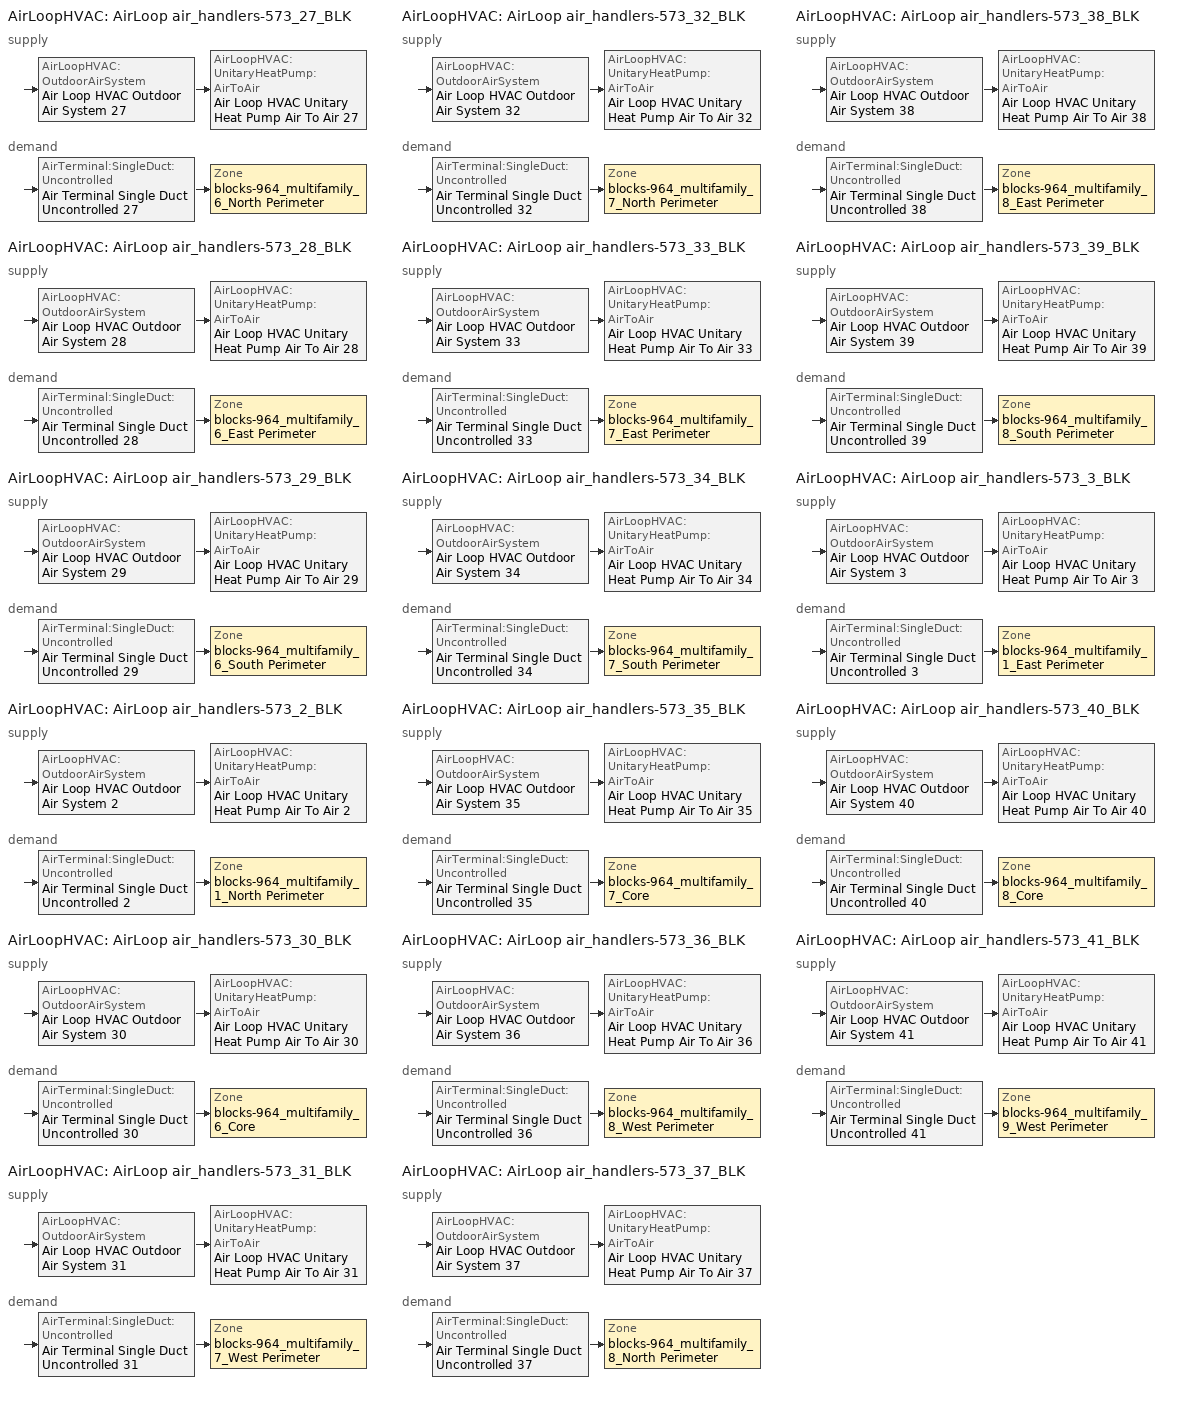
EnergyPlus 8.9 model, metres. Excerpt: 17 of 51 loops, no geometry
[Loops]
AirLoopHVAC 'AirLoop air_handlers-573_27_BLK'
 supply: AirLoopHVAC:OutdoorAirSystem 'Air Loop HVAC Outdoor Air System 27' > AirLoopHVAC:UnitaryHeatPump:AirToAir 'Air Loop HVAC Unitary Heat Pump Air To Air 27'
 demand: AirTerminal:SingleDuct:Uncontrolled 'Air Terminal Single Duct Uncontrolled 27' > Zone 'blocks-964_multifamily_6_North Perimeter'
AirLoopHVAC 'AirLoop air_handlers-573_28_BLK'
 supply: AirLoopHVAC:OutdoorAirSystem 'Air Loop HVAC Outdoor Air System 28' > AirLoopHVAC:UnitaryHeatPump:AirToAir 'Air Loop HVAC Unitary Heat Pump Air To Air 28'
 demand: AirTerminal:SingleDuct:Uncontrolled 'Air Terminal Single Duct Uncontrolled 28' > Zone 'blocks-964_multifamily_6_East Perimeter'
AirLoopHVAC 'AirLoop air_handlers-573_29_BLK'
 supply: AirLoopHVAC:OutdoorAirSystem 'Air Loop HVAC Outdoor Air System 29' > AirLoopHVAC:UnitaryHeatPump:AirToAir 'Air Loop HVAC Unitary Heat Pump Air To Air 29'
 demand: AirTerminal:SingleDuct:Uncontrolled 'Air Terminal Single Duct Uncontrolled 29' > Zone 'blocks-964_multifamily_6_South Perimeter'
AirLoopHVAC 'AirLoop air_handlers-573_2_BLK'
 supply: AirLoopHVAC:OutdoorAirSystem 'Air Loop HVAC Outdoor Air System 2' > AirLoopHVAC:UnitaryHeatPump:AirToAir 'Air Loop HVAC Unitary Heat Pump Air To Air 2'
 demand: AirTerminal:SingleDuct:Uncontrolled 'Air Terminal Single Duct Uncontrolled 2' > Zone 'blocks-964_multifamily_1_North Perimeter'
AirLoopHVAC 'AirLoop air_handlers-573_30_BLK'
 supply: AirLoopHVAC:OutdoorAirSystem 'Air Loop HVAC Outdoor Air System 30' > AirLoopHVAC:UnitaryHeatPump:AirToAir 'Air Loop HVAC Unitary Heat Pump Air To Air 30'
 demand: AirTerminal:SingleDuct:Uncontrolled 'Air Terminal Single Duct Uncontrolled 30' > Zone 'blocks-964_multifamily_6_Core'
AirLoopHVAC 'AirLoop air_handlers-573_31_BLK'
 supply: AirLoopHVAC:OutdoorAirSystem 'Air Loop HVAC Outdoor Air System 31' > AirLoopHVAC:UnitaryHeatPump:AirToAir 'Air Loop HVAC Unitary Heat Pump Air To Air 31'
 demand: AirTerminal:SingleDuct:Uncontrolled 'Air Terminal Single Duct Uncontrolled 31' > Zone 'blocks-964_multifamily_7_West Perimeter'
AirLoopHVAC 'AirLoop air_handlers-573_32_BLK'
 supply: AirLoopHVAC:OutdoorAirSystem 'Air Loop HVAC Outdoor Air System 32' > AirLoopHVAC:UnitaryHeatPump:AirToAir 'Air Loop HVAC Unitary Heat Pump Air To Air 32'
 demand: AirTerminal:SingleDuct:Uncontrolled 'Air Terminal Single Duct Uncontrolled 32' > Zone 'blocks-964_multifamily_7_North Perimeter'
AirLoopHVAC 'AirLoop air_handlers-573_33_BLK'
 supply: AirLoopHVAC:OutdoorAirSystem 'Air Loop HVAC Outdoor Air System 33' > AirLoopHVAC:UnitaryHeatPump:AirToAir 'Air Loop HVAC Unitary Heat Pump Air To Air 33'
 demand: AirTerminal:SingleDuct:Uncontrolled 'Air Terminal Single Duct Uncontrolled 33' > Zone 'blocks-964_multifamily_7_East Perimeter'
AirLoopHVAC 'AirLoop air_handlers-573_34_BLK'
 supply: AirLoopHVAC:OutdoorAirSystem 'Air Loop HVAC Outdoor Air System 34' > AirLoopHVAC:UnitaryHeatPump:AirToAir 'Air Loop HVAC Unitary Heat Pump Air To Air 34'
 demand: AirTerminal:SingleDuct:Uncontrolled 'Air Terminal Single Duct Uncontrolled 34' > Zone 'blocks-964_multifamily_7_South Perimeter'
AirLoopHVAC 'AirLoop air_handlers-573_35_BLK'
 supply: AirLoopHVAC:OutdoorAirSystem 'Air Loop HVAC Outdoor Air System 35' > AirLoopHVAC:UnitaryHeatPump:AirToAir 'Air Loop HVAC Unitary Heat Pump Air To Air 35'
 demand: AirTerminal:SingleDuct:Uncontrolled 'Air Terminal Single Duct Uncontrolled 35' > Zone 'blocks-964_multifamily_7_Core'
AirLoopHVAC 'AirLoop air_handlers-573_36_BLK'
 supply: AirLoopHVAC:OutdoorAirSystem 'Air Loop HVAC Outdoor Air System 36' > AirLoopHVAC:UnitaryHeatPump:AirToAir 'Air Loop HVAC Unitary Heat Pump Air To Air 36'
 demand: AirTerminal:SingleDuct:Uncontrolled 'Air Terminal Single Duct Uncontrolled 36' > Zone 'blocks-964_multifamily_8_West Perimeter'
AirLoopHVAC 'AirLoop air_handlers-573_37_BLK'
 supply: AirLoopHVAC:OutdoorAirSystem 'Air Loop HVAC Outdoor Air System 37' > AirLoopHVAC:UnitaryHeatPump:AirToAir 'Air Loop HVAC Unitary Heat Pump Air To Air 37'
 demand: AirTerminal:SingleDuct:Uncontrolled 'Air Terminal Single Duct Uncontrolled 37' > Zone 'blocks-964_multifamily_8_North Perimeter'
AirLoopHVAC 'AirLoop air_handlers-573_38_BLK'
 supply: AirLoopHVAC:OutdoorAirSystem 'Air Loop HVAC Outdoor Air System 38' > AirLoopHVAC:UnitaryHeatPump:AirToAir 'Air Loop HVAC Unitary Heat Pump Air To Air 38'
 demand: AirTerminal:SingleDuct:Uncontrolled 'Air Terminal Single Duct Uncontrolled 38' > Zone 'blocks-964_multifamily_8_East Perimeter'
AirLoopHVAC 'AirLoop air_handlers-573_39_BLK'
 supply: AirLoopHVAC:OutdoorAirSystem 'Air Loop HVAC Outdoor Air System 39' > AirLoopHVAC:UnitaryHeatPump:AirToAir 'Air Loop HVAC Unitary Heat Pump Air To Air 39'
 demand: AirTerminal:SingleDuct:Uncontrolled 'Air Terminal Single Duct Uncontrolled 39' > Zone 'blocks-964_multifamily_8_South Perimeter'
AirLoopHVAC 'AirLoop air_handlers-573_3_BLK'
 supply: AirLoopHVAC:OutdoorAirSystem 'Air Loop HVAC Outdoor Air System 3' > AirLoopHVAC:UnitaryHeatPump:AirToAir 'Air Loop HVAC Unitary Heat Pump Air To Air 3'
 demand: AirTerminal:SingleDuct:Uncontrolled 'Air Terminal Single Duct Uncontrolled 3' > Zone 'blocks-964_multifamily_1_East Perimeter'
AirLoopHVAC 'AirLoop air_handlers-573_40_BLK'
 supply: AirLoopHVAC:OutdoorAirSystem 'Air Loop HVAC Outdoor Air System 40' > AirLoopHVAC:UnitaryHeatPump:AirToAir 'Air Loop HVAC Unitary Heat Pump Air To Air 40'
 demand: AirTerminal:SingleDuct:Uncontrolled 'Air Terminal Single Duct Uncontrolled 40' > Zone 'blocks-964_multifamily_8_Core'
AirLoopHVAC 'AirLoop air_handlers-573_41_BLK'
 supply: AirLoopHVAC:OutdoorAirSystem 'Air Loop HVAC Outdoor Air System 41' > AirLoopHVAC:UnitaryHeatPump:AirToAir 'Air Loop HVAC Unitary Heat Pump Air To Air 41'
 demand: AirTerminal:SingleDuct:Uncontrolled 'Air Terminal Single Duct Uncontrolled 41' > Zone 'blocks-964_multifamily_9_West Perimeter'
[ZoneControl:Thermostat] Control Object Type 1=ThermostatSetpoint:DualSetpoint
Name | Zone or ZoneList | Control Type Schedule | Control Name 1
blocks-964_multifamily_1_East Perimeter Thermostat | blocks-964_multifamily_1_East Perimeter | blocks-964_multifamily_1_East Perimeter Thermostat Schedule | Thermostat Setpoint Dual Setpoint 3
blocks-964_multifamily_1_North Perimeter Thermostat | blocks-964_multifamily_1_North Perimeter | blocks-964_multifamily_1_North Perimeter Thermostat Schedule | Thermostat Setpoint Dual Setpoint 2
blocks-964_multifamily_6_Core Thermostat | blocks-964_multifamily_6_Core | blocks-964_multifamily_6_Core Thermostat Schedule | Thermostat Setpoint Dual Setpoint 30
blocks-964_multifamily_6_East Perimeter Thermostat | blocks-964_multifamily_6_East Perimeter | blocks-964_multifamily_6_East Perimeter Thermostat Schedule | Thermostat Setpoint Dual Setpoint 28
blocks-964_multifamily_6_North Perimeter Thermostat | blocks-964_multifamily_6_North Perimeter | blocks-964_multifamily_6_North Perimeter Thermostat Schedule | Thermostat Setpoint Dual Setpoint 27
blocks-964_multifamily_6_South Perimeter Thermostat | blocks-964_multifamily_6_South Perimeter | blocks-964_multifamily_6_South Perimeter Thermostat Schedule | Thermostat Setpoint Dual Setpoint 29
blocks-964_multifamily_7_Core Thermostat | blocks-964_multifamily_7_Core | blocks-964_multifamily_7_Core Thermostat Schedule | Thermostat Setpoint Dual Setpoint 35
blocks-964_multifamily_7_East Perimeter Thermostat | blocks-964_multifamily_7_East Perimeter | blocks-964_multifamily_7_East Perimeter Thermostat Schedule | Thermostat Setpoint Dual Setpoint 33
blocks-964_multifamily_7_North Perimeter Thermostat | blocks-964_multifamily_7_North Perimeter | blocks-964_multifamily_7_North Perimeter Thermostat Schedule | Thermostat Setpoint Dual Setpoint 32
blocks-964_multifamily_7_South Perimeter Thermostat | blocks-964_multifamily_7_South Perimeter | blocks-964_multifamily_7_South Perimeter Thermostat Schedule | Thermostat Setpoint Dual Setpoint 34
blocks-964_multifamily_7_West Perimeter Thermostat | blocks-964_multifamily_7_West Perimeter | blocks-964_multifamily_7_West Perimeter Thermostat Schedule | Thermostat Setpoint Dual Setpoint 31
blocks-964_multifamily_8_Core Thermostat | blocks-964_multifamily_8_Core | blocks-964_multifamily_8_Core Thermostat Schedule | Thermostat Setpoint Dual Setpoint 40
blocks-964_multifamily_8_East Perimeter Thermostat | blocks-964_multifamily_8_East Perimeter | blocks-964_multifamily_8_East Perimeter Thermostat Schedule | Thermostat Setpoint Dual Setpoint 38
blocks-964_multifamily_8_North Perimeter Thermostat | blocks-964_multifamily_8_North Perimeter | blocks-964_multifamily_8_North Perimeter Thermostat Schedule | Thermostat Setpoint Dual Setpoint 37
blocks-964_multifamily_8_South Perimeter Thermostat | blocks-964_multifamily_8_South Perimeter | blocks-964_multifamily_8_South Perimeter Thermostat Schedule | Thermostat Setpoint Dual Setpoint 39
blocks-964_multifamily_8_West Perimeter Thermostat | blocks-964_multifamily_8_West Perimeter | blocks-964_multifamily_8_West Perimeter Thermostat Schedule | Thermostat Setpoint Dual Setpoint 36
blocks-964_multifamily_9_West Perimeter Thermostat | blocks-964_multifamily_9_West Perimeter | blocks-964_multifamily_9_West Perimeter Thermostat Schedule | Thermostat Setpoint Dual Setpoint 41
[ThermostatSetpoint:DualSetpoint] Heating Setpoint Temperature Schedule=PNNL_Asset_Rating_Apartment_Heating_Schedule; Cooling Setpoint Temperature Schedule=PNNL_Asset_Rating_Apartment_Cooling_Schedule
Thermostat Setpoint Dual Setpoint 3; Thermostat Setpoint Dual Setpoint 2; Thermostat Setpoint Dual Setpoint 30; Thermostat Setpoint Dual Setpoint 28; Thermostat Setpoint Dual Setpoint 27; Thermostat Setpoint Dual Setpoint 29; Thermostat Setpoint Dual Setpoint 35; Thermostat Setpoint Dual Setpoint 33; Thermostat Setpoint Dual Setpoint 32; Thermostat Setpoint Dual Setpoint 34; Thermostat Setpoint Dual Setpoint 31; Thermostat Setpoint Dual Setpoint 40; Thermostat Setpoint Dual Setpoint 38; Thermostat Setpoint Dual Setpoint 37; Thermostat Setpoint Dual Setpoint 39; Thermostat Setpoint Dual Setpoint 36; Thermostat Setpoint Dual Setpoint 41
[AirTerminal:SingleDuct:Uncontrolled] Availability Schedule=Always_On; Maximum Air Flow Rate {m3/s}=AutoSize
Air Terminal Single Duct Uncontrolled 3; Air Terminal Single Duct Uncontrolled 2; Air Terminal Single Duct Uncontrolled 30; Air Terminal Single Duct Uncontrolled 28; Air Terminal Single Duct Uncontrolled 27; Air Terminal Single Duct Uncontrolled 29; Air Terminal Single Duct Uncontrolled 35; Air Terminal Single Duct Uncontrolled 33; Air Terminal Single Duct Uncontrolled 32; Air Terminal Single Duct Uncontrolled 34; Air Terminal Single Duct Uncontrolled 31; Air Terminal Single Duct Uncontrolled 40; Air Terminal Single Duct Uncontrolled 38; Air Terminal Single Duct Uncontrolled 37; Air Terminal Single Duct Uncontrolled 39; Air Terminal Single Duct Uncontrolled 36; Air Terminal Single Duct Uncontrolled 41
[Zone equipment]
blocks-964_multifamily_1_East Perimeter: Air Terminal Single Duct Uncontrolled 3
blocks-964_multifamily_1_North Perimeter: Air Terminal Single Duct Uncontrolled 2
blocks-964_multifamily_6_Core: Air Terminal Single Duct Uncontrolled 30
blocks-964_multifamily_6_East Perimeter: Air Terminal Single Duct Uncontrolled 28
blocks-964_multifamily_6_North Perimeter: Air Terminal Single Duct Uncontrolled 27
blocks-964_multifamily_6_South Perimeter: Air Terminal Single Duct Uncontrolled 29
blocks-964_multifamily_7_Core: Air Terminal Single Duct Uncontrolled 35
blocks-964_multifamily_7_East Perimeter: Air Terminal Single Duct Uncontrolled 33
blocks-964_multifamily_7_North Perimeter: Air Terminal Single Duct Uncontrolled 32
blocks-964_multifamily_7_South Perimeter: Air Terminal Single Duct Uncontrolled 34
blocks-964_multifamily_7_West Perimeter: Air Terminal Single Duct Uncontrolled 31
blocks-964_multifamily_8_Core: Air Terminal Single Duct Uncontrolled 40
blocks-964_multifamily_8_East Perimeter: Air Terminal Single Duct Uncontrolled 38
blocks-964_multifamily_8_North Perimeter: Air Terminal Single Duct Uncontrolled 37
blocks-964_multifamily_8_South Perimeter: Air Terminal Single Duct Uncontrolled 39
blocks-964_multifamily_8_West Perimeter: Air Terminal Single Duct Uncontrolled 36
blocks-964_multifamily_9_West Perimeter: Air Terminal Single Duct Uncontrolled 41
[Sizing:Zone] Zone Cooling Design Supply Air Temperature Input Method=SupplyAirTemperature; Zone Cooling Design Supply Air Temperature {C}=14; Zone Cooling Design Supply Air Temperature Difference {deltaC}=11.11; Zone Heating Design Supply Air Temperature Input Method=SupplyAirTemperature; Zone Heating Design Supply Air Temperature {C}=40; Zone Heating Design Supply Air Temperature Difference {deltaC}=11.11; Zone Cooling Design Supply Air Humidity Ratio {kgWater/kgDryAir}=0.0085; Zone Heating Design Supply Air Humidity Ratio {kgWater/kgDryAir}=0.008; Design Specification Outdoor Air Object=PNNL_Asset_Rating_Apartment_Outdoor_Air; Cooling Design Air Flow Method=DesignDay; Cooling Design Air Flow Rate {m3/s}=0; Cooling Minimum Air Flow per Zone Floor Area {m3/s-m2}=0.000762; Cooling Minimum Air Flow {m3/s}=0; Cooling Minimum Air Flow Fraction=0; Heating Design Air Flow Method=DesignDay; Heating Design Air Flow Rate {m3/s}=0; Heating Maximum Air Flow per Zone Floor Area {m3/s-m2}=0.002032; Heating Maximum Air Flow {m3/s}=0.141576; Heating Maximum Air Flow Fraction=0.3; Account for Dedicated Outdoor Air System=No
Name | Design Specification Zone Air Distribution Object
blocks-964_multifamily_1_East Perimeter | blocks-964_multifamily_1_East Perimeter Design Spec Zone Air Dist
blocks-964_multifamily_1_North Perimeter | blocks-964_multifamily_1_North Perimeter Design Spec Zone Air Dist
blocks-964_multifamily_6_Core | blocks-964_multifamily_6_Core Design Spec Zone Air Dist
blocks-964_multifamily_6_East Perimeter | blocks-964_multifamily_6_East Perimeter Design Spec Zone Air Dist
blocks-964_multifamily_6_North Perimeter | blocks-964_multifamily_6_North Perimeter Design Spec Zone Air Dist
blocks-964_multifamily_6_South Perimeter | blocks-964_multifamily_6_South Perimeter Design Spec Zone Air Dist
blocks-964_multifamily_7_Core | blocks-964_multifamily_7_Core Design Spec Zone Air Dist
blocks-964_multifamily_7_East Perimeter | blocks-964_multifamily_7_East Perimeter Design Spec Zone Air Dist
blocks-964_multifamily_7_North Perimeter | blocks-964_multifamily_7_North Perimeter Design Spec Zone Air Dist
blocks-964_multifamily_7_South Perimeter | blocks-964_multifamily_7_South Perimeter Design Spec Zone Air Dist
blocks-964_multifamily_7_West Perimeter | blocks-964_multifamily_7_West Perimeter Design Spec Zone Air Dist
blocks-964_multifamily_8_Core | blocks-964_multifamily_8_Core Design Spec Zone Air Dist
blocks-964_multifamily_8_East Perimeter | blocks-964_multifamily_8_East Perimeter Design Spec Zone Air Dist
blocks-964_multifamily_8_North Perimeter | blocks-964_multifamily_8_North Perimeter Design Spec Zone Air Dist
blocks-964_multifamily_8_South Perimeter | blocks-964_multifamily_8_South Perimeter Design Spec Zone Air Dist
blocks-964_multifamily_8_West Perimeter | blocks-964_multifamily_8_West Perimeter Design Spec Zone Air Dist
blocks-964_multifamily_9_West Perimeter | blocks-964_multifamily_9_West Perimeter Design Spec Zone Air Dist
[DesignSpecification:ZoneAirDistribution] Zone Air Distribution Effectiveness in Cooling Mode=1; Zone Air Distribution Effectiveness in Heating Mode=1
blocks-964_multifamily_1_East Perimeter Design Spec Zone Air Dist; blocks-964_multifamily_1_North Perimeter Design Spec Zone Air Dist; blocks-964_multifamily_6_Core Design Spec Zone Air Dist; blocks-964_multifamily_6_East Perimeter Design Spec Zone Air Dist; blocks-964_multifamily_6_North Perimeter Design Spec Zone Air Dist; blocks-964_multifamily_6_South Perimeter Design Spec Zone Air Dist; blocks-964_multifamily_7_Core Design Spec Zone Air Dist; blocks-964_multifamily_7_East Perimeter Design Spec Zone Air Dist; blocks-964_multifamily_7_North Perimeter Design Spec Zone Air Dist; blocks-964_multifamily_7_South Perimeter Design Spec Zone Air Dist; blocks-964_multifamily_7_West Perimeter Design Spec Zone Air Dist; blocks-964_multifamily_8_Core Design Spec Zone Air Dist; blocks-964_multifamily_8_East Perimeter Design Spec Zone Air Dist; blocks-964_multifamily_8_North Perimeter Design Spec Zone Air Dist; blocks-964_multifamily_8_South Perimeter Design Spec Zone Air Dist; blocks-964_multifamily_8_West Perimeter Design Spec Zone Air Dist; blocks-964_multifamily_9_West Perimeter Design Spec Zone Air Dist
[Controller:MechanicalVentilation] Availability Schedule=Always On Discrete; Demand Controlled Ventilation=No; System Outdoor Air Method=ZoneSum; Design Specification Outdoor Air Object Name 1=PNNL_Asset_Rating_Apartment_Outdoor_Air
Name | Zone Name 1 | Design Specification Zone Air Distribution Object Name 1
Controller Mechanical Ventilation 3 | blocks-964_multifamily_1_East Perimeter | blocks-964_multifamily_1_East Perimeter Design Spec Zone Air Dist
Controller Mechanical Ventilation 2 | blocks-964_multifamily_1_North Perimeter | blocks-964_multifamily_1_North Perimeter Design Spec Zone Air Dist
Controller Mechanical Ventilation 30 | blocks-964_multifamily_6_Core | blocks-964_multifamily_6_Core Design Spec Zone Air Dist
Controller Mechanical Ventilation 28 | blocks-964_multifamily_6_East Perimeter | blocks-964_multifamily_6_East Perimeter Design Spec Zone Air Dist
Controller Mechanical Ventilation 27 | blocks-964_multifamily_6_North Perimeter | blocks-964_multifamily_6_North Perimeter Design Spec Zone Air Dist
Controller Mechanical Ventilation 29 | blocks-964_multifamily_6_South Perimeter | blocks-964_multifamily_6_South Perimeter Design Spec Zone Air Dist
Controller Mechanical Ventilation 35 | blocks-964_multifamily_7_Core | blocks-964_multifamily_7_Core Design Spec Zone Air Dist
Controller Mechanical Ventilation 33 | blocks-964_multifamily_7_East Perimeter | blocks-964_multifamily_7_East Perimeter Design Spec Zone Air Dist
Controller Mechanical Ventilation 32 | blocks-964_multifamily_7_North Perimeter | blocks-964_multifamily_7_North Perimeter Design Spec Zone Air Dist
Controller Mechanical Ventilation 34 | blocks-964_multifamily_7_South Perimeter | blocks-964_multifamily_7_South Perimeter Design Spec Zone Air Dist
Controller Mechanical Ventilation 31 | blocks-964_multifamily_7_West Perimeter | blocks-964_multifamily_7_West Perimeter Design Spec Zone Air Dist
Controller Mechanical Ventilation 40 | blocks-964_multifamily_8_Core | blocks-964_multifamily_8_Core Design Spec Zone Air Dist
Controller Mechanical Ventilation 38 | blocks-964_multifamily_8_East Perimeter | blocks-964_multifamily_8_East Perimeter Design Spec Zone Air Dist
Controller Mechanical Ventilation 37 | blocks-964_multifamily_8_North Perimeter | blocks-964_multifamily_8_North Perimeter Design Spec Zone Air Dist
Controller Mechanical Ventilation 39 | blocks-964_multifamily_8_South Perimeter | blocks-964_multifamily_8_South Perimeter Design Spec Zone Air Dist
Controller Mechanical Ventilation 36 | blocks-964_multifamily_8_West Perimeter | blocks-964_multifamily_8_West Perimeter Design Spec Zone Air Dist
Controller Mechanical Ventilation 41 | blocks-964_multifamily_9_West Perimeter | blocks-964_multifamily_9_West Perimeter Design Spec Zone Air Dist
[DesignSpecification:OutdoorAir]
PNNL_Asset_Rating_Apartment_Outdoor_Air: Outdoor Air Method=Sum; Outdoor Air Flow per Person {m3/s-person}=0; Outdoor Air Flow per Zone Floor Area {m3/s-m2}=0.0003048; Outdoor Air Flow per Zone {m3/s}=0; Outdoor Air Flow Air Changes per Hour {1/hr}=0
[AirLoopHVAC] Design Supply Air Flow Rate {m3/s}=AutoSize
AirLoop air_handlers-573_27_BLK; AirLoop air_handlers-573_28_BLK; AirLoop air_handlers-573_29_BLK; AirLoop air_handlers-573_2_BLK; AirLoop air_handlers-573_30_BLK; AirLoop air_handlers-573_31_BLK; AirLoop air_handlers-573_32_BLK; AirLoop air_handlers-573_33_BLK; AirLoop air_handlers-573_34_BLK; AirLoop air_handlers-573_35_BLK; AirLoop air_handlers-573_36_BLK; AirLoop air_handlers-573_37_BLK; AirLoop air_handlers-573_38_BLK; AirLoop air_handlers-573_39_BLK; AirLoop air_handlers-573_3_BLK; AirLoop air_handlers-573_40_BLK; AirLoop air_handlers-573_41_BLK
[Sizing:System] Type of Load to Size On=Sensible; Design Outdoor Air Flow Rate {m3/s}=Autosize; Central Heating Maximum System Air Flow Ratio=1; Preheat Design Temperature {C}=7; Preheat Design Humidity Ratio {kgWater/kgDryAir}=0.008; Precool Design Temperature {C}=12.8; Precool Design Humidity Ratio {kgWater/kgDryAir}=0.008; Central Cooling Design Supply Air Temperature {C}=12.8; Central Heating Design Supply Air Temperature {C}=40; Type of Zone Sum to Use=NonCoincident; 100% Outdoor Air in Cooling=No; 100% Outdoor Air in Heating=No; Central Cooling Design Supply Air Humidity Ratio {kgWater/kgDryAir}=0.0085; Central Heating Design Supply Air Humidity Ratio {kgWater/kgDryAir}=0.008; Cooling Supply Air Flow Rate Method=DesignDay; Cooling Supply Air Flow Rate {m3/s}=0; Cooling Supply Air Flow Rate Per Floor Area {m3/s-m2}=0.00996765; Cooling Fraction of Autosized Cooling Supply Air Flow Rate=1; Cooling Supply Air Flow Rate Per Unit Cooling Capacity {m3/s-W}=3.94755e-05; Heating Supply Air Flow Rate Method=DesignDay; Heating Supply Air Flow Rate {m3/s}=0; Heating Supply Air Flow Rate Per Floor Area {m3/s-m2}=0.00996765; Heating Fraction of Autosized Heating Supply Air Flow Rate=1; Heating Fraction of Autosized Cooling Supply Air Flow Rate=1; Heating Supply Air Flow Rate Per Unit Heating Capacity {m3/s-W}=3.15882e-05; System Outdoor Air Method=ZoneSum; Zone Maximum Outdoor Air Fraction=1; Cooling Design Capacity Method=CoolingDesignCapacity; Cooling Design Capacity {W}=Autosize; Cooling Design Capacity Per Floor Area {W/m2}=234.7; Fraction of Autosized Cooling Design Capacity=1; Heating Design Capacity Method=HeatingDesignCapacity; Heating Design Capacity {W}=Autosize; Heating Design Capacity Per Floor Area {W/m2}=157; Fraction of Autosized Heating Design Capacity=1; Central Cooling Capacity Control Method=OnOff
AirLoop air_handlers-573_27_BLK; AirLoop air_handlers-573_28_BLK; AirLoop air_handlers-573_29_BLK; AirLoop air_handlers-573_2_BLK; AirLoop air_handlers-573_30_BLK; AirLoop air_handlers-573_31_BLK; AirLoop air_handlers-573_32_BLK; AirLoop air_handlers-573_33_BLK; AirLoop air_handlers-573_34_BLK; AirLoop air_handlers-573_35_BLK; AirLoop air_handlers-573_36_BLK; AirLoop air_handlers-573_37_BLK; AirLoop air_handlers-573_38_BLK; AirLoop air_handlers-573_39_BLK; AirLoop air_handlers-573_3_BLK; AirLoop air_handlers-573_40_BLK; AirLoop air_handlers-573_41_BLK
[Controller:OutdoorAir] Minimum Outdoor Air Flow Rate {m3/s}=Autosize; Maximum Outdoor Air Flow Rate {m3/s}=Autosize; Economizer Control Type=NoEconomizer; Economizer Control Action Type=ModulateFlow; Economizer Maximum Limit Dry-Bulb Temperature {C}=28; Economizer Maximum Limit Enthalpy {J/kg}=64000; Economizer Minimum Limit Dry-Bulb Temperature {C}=-100; Lockout Type=LockoutWithHeating; Minimum Limit Type=FixedMinimum; High Humidity Control=No; Control High Indoor Humidity Based on Outdoor Humidity Ratio=Yes; Heat Recovery Bypass Control Type=BypassWhenOAFlowGreaterThanMinimum
Name | Mechanical Ventilation Controller
Controller Outdoor Air 27 | Controller Mechanical Ventilation 27
Controller Outdoor Air 28 | Controller Mechanical Ventilation 28
Controller Outdoor Air 29 | Controller Mechanical Ventilation 29
Controller Outdoor Air 2 | Controller Mechanical Ventilation 2
Controller Outdoor Air 30 | Controller Mechanical Ventilation 30
Controller Outdoor Air 31 | Controller Mechanical Ventilation 31
Controller Outdoor Air 32 | Controller Mechanical Ventilation 32
Controller Outdoor Air 33 | Controller Mechanical Ventilation 33
Controller Outdoor Air 34 | Controller Mechanical Ventilation 34
Controller Outdoor Air 35 | Controller Mechanical Ventilation 35
Controller Outdoor Air 36 | Controller Mechanical Ventilation 36
Controller Outdoor Air 37 | Controller Mechanical Ventilation 37
Controller Outdoor Air 38 | Controller Mechanical Ventilation 38
Controller Outdoor Air 39 | Controller Mechanical Ventilation 39
Controller Outdoor Air 3 | Controller Mechanical Ventilation 3
Controller Outdoor Air 40 | Controller Mechanical Ventilation 40
Controller Outdoor Air 41 | Controller Mechanical Ventilation 41
[SetpointManager:MixedAir] Control Variable=Temperature
Setpoint Manager Mixed Air 27; Setpoint Manager Mixed Air 28; Setpoint Manager Mixed Air 29; Setpoint Manager Mixed Air 2; Setpoint Manager Mixed Air 30; Setpoint Manager Mixed Air 31; Setpoint Manager Mixed Air 32; Setpoint Manager Mixed Air 33; Setpoint Manager Mixed Air 34; Setpoint Manager Mixed Air 35; Setpoint Manager Mixed Air 36; Setpoint Manager Mixed Air 37; Setpoint Manager Mixed Air 38; Setpoint Manager Mixed Air 39; Setpoint Manager Mixed Air 3; Setpoint Manager Mixed Air 40; Setpoint Manager Mixed Air 41
[AirLoopHVAC:UnitaryHeatPump:AirToAir] Availability Schedule=Always_On; Cooling Supply Air Flow Rate {m3/s}=Autosize; Heating Supply Air Flow Rate {m3/s}=Autosize; No Load Supply Air Flow Rate {m3/s}=Autosize; Maximum Supply Air Temperature from Supplemental Heater {C}=Autosize; Maximum Outdoor Dry-Bulb Temperature for Supplemental Heater Operation {C}=4.4; Fan Placement=BlowThrough; Supply Air Fan Operating Mode Schedule=Always_On
Name | Controlling Zone or Thermostat Location | Supply Air Fan | Heating Coil | Cooling Coil | Supplemental Heating Coil
Air Loop HVAC Unitary Heat Pump Air To Air 27 | blocks-964_multifamily_6_North Perimeter | AirLoop air_handlers-573_27_BLK_Fan_417.9703698435279cfm | Coil Heating DX Single Speed 27 | Coil Cooling DX Single Speed 27 | Coil Heating Electric 27
Air Loop HVAC Unitary Heat Pump Air To Air 28 | blocks-964_multifamily_6_East Perimeter | AirLoop air_handlers-573_28_BLK_Fan_1413.8750782361312cfm | Coil Heating DX Single Speed 28 | Coil Cooling DX Single Speed 28 | Coil Heating Electric 28
Air Loop HVAC Unitary Heat Pump Air To Air 29 | blocks-964_multifamily_6_South Perimeter | AirLoop air_handlers-573_29_BLK_Fan_417.9703698435279cfm | Coil Heating DX Single Speed 29 | Coil Cooling DX Single Speed 29 | Coil Heating Electric 29
Air Loop HVAC Unitary Heat Pump Air To Air 2 | blocks-964_multifamily_1_North Perimeter | AirLoop air_handlers-573_2_BLK_Fan_417.9703698435279cfm | Coil Heating DX Single Speed 2 | Coil Cooling DX Single Speed 2 | Coil Heating Electric 2
Air Loop HVAC Unitary Heat Pump Air To Air 30 | blocks-964_multifamily_6_Core | AirLoop air_handlers-573_30_BLK_Fan_2140.4211038406843cfm | Coil Heating DX Single Speed 30 | Coil Cooling DX Single Speed 30 | Coil Heating Electric 30
Air Loop HVAC Unitary Heat Pump Air To Air 31 | blocks-964_multifamily_7_West Perimeter | AirLoop air_handlers-573_31_BLK_Fan_1413.8750782361312cfm | Coil Heating DX Single Speed 31 | Coil Cooling DX Single Speed 31 | Coil Heating Electric 31
Air Loop HVAC Unitary Heat Pump Air To Air 32 | blocks-964_multifamily_7_North Perimeter | AirLoop air_handlers-573_32_BLK_Fan_417.9703698435279cfm | Coil Heating DX Single Speed 32 | Coil Cooling DX Single Speed 32 | Coil Heating Electric 32
Air Loop HVAC Unitary Heat Pump Air To Air 33 | blocks-964_multifamily_7_East Perimeter | AirLoop air_handlers-573_33_BLK_Fan_1413.8750782361312cfm | Coil Heating DX Single Speed 33 | Coil Cooling DX Single Speed 33 | Coil Heating Electric 33
Air Loop HVAC Unitary Heat Pump Air To Air 34 | blocks-964_multifamily_7_South Perimeter | AirLoop air_handlers-573_34_BLK_Fan_417.9703698435279cfm | Coil Heating DX Single Speed 34 | Coil Cooling DX Single Speed 34 | Coil Heating Electric 34
Air Loop HVAC Unitary Heat Pump Air To Air 35 | blocks-964_multifamily_7_Core | AirLoop air_handlers-573_35_BLK_Fan_2140.4211038406843cfm | Coil Heating DX Single Speed 35 | Coil Cooling DX Single Speed 35 | Coil Heating Electric 35
Air Loop HVAC Unitary Heat Pump Air To Air 36 | blocks-964_multifamily_8_West Perimeter | AirLoop air_handlers-573_36_BLK_Fan_1413.8750782361312cfm | Coil Heating DX Single Speed 36 | Coil Cooling DX Single Speed 36 | Coil Heating Electric 36
Air Loop HVAC Unitary Heat Pump Air To Air 37 | blocks-964_multifamily_8_North Perimeter | AirLoop air_handlers-573_37_BLK_Fan_417.9703698435279cfm | Coil Heating DX Single Speed 37 | Coil Cooling DX Single Speed 37 | Coil Heating Electric 37
Air Loop HVAC Unitary Heat Pump Air To Air 38 | blocks-964_multifamily_8_East Perimeter | AirLoop air_handlers-573_38_BLK_Fan_1413.8750782361312cfm | Coil Heating DX Single Speed 38 | Coil Cooling DX Single Speed 38 | Coil Heating Electric 38
Air Loop HVAC Unitary Heat Pump Air To Air 39 | blocks-964_multifamily_8_South Perimeter | AirLoop air_handlers-573_39_BLK_Fan_417.9703698435279cfm | Coil Heating DX Single Speed 39 | Coil Cooling DX Single Speed 39 | Coil Heating Electric 39
Air Loop HVAC Unitary Heat Pump Air To Air 3 | blocks-964_multifamily_1_East Perimeter | AirLoop air_handlers-573_3_BLK_Fan_1413.8750782361312cfm | Coil Heating DX Single Speed 3 | Coil Cooling DX Single Speed 3 | Coil Heating Electric 3
Air Loop HVAC Unitary Heat Pump Air To Air 40 | blocks-964_multifamily_8_Core | AirLoop air_handlers-573_40_BLK_Fan_2140.4211038406843cfm | Coil Heating DX Single Speed 40 | Coil Cooling DX Single Speed 40 | Coil Heating Electric 40
Air Loop HVAC Unitary Heat Pump Air To Air 41 | blocks-964_multifamily_9_West Perimeter | AirLoop air_handlers-573_41_BLK_Fan_1413.8750782361312cfm | Coil Heating DX Single Speed 41 | Coil Cooling DX Single Speed 41 | Coil Heating Electric 41
[Fan:ConstantVolume] Availability Schedule=PNNL_Asset_Rating_Apartment_Hvac_Schedule; Fan Total Efficiency=0.56; Pressure Rise {Pa}=622.71; Maximum Flow Rate {m3/s}=AutoSize; Motor Efficiency=0.84; Motor In Airstream Fraction=1
AirLoop air_handlers-573_27_BLK_Fan_417.9703698435279cfm; AirLoop air_handlers-573_28_BLK_Fan_1413.8750782361312cfm; AirLoop air_handlers-573_29_BLK_Fan_417.9703698435279cfm; AirLoop air_handlers-573_2_BLK_Fan_417.9703698435279cfm; AirLoop air_handlers-573_30_BLK_Fan_2140.4211038406843cfm; AirLoop air_handlers-573_31_BLK_Fan_1413.8750782361312cfm; AirLoop air_handlers-573_32_BLK_Fan_417.9703698435279cfm; AirLoop air_handlers-573_33_BLK_Fan_1413.8750782361312cfm; AirLoop air_handlers-573_34_BLK_Fan_417.9703698435279cfm; AirLoop air_handlers-573_35_BLK_Fan_2140.4211038406843cfm; AirLoop air_handlers-573_36_BLK_Fan_1413.8750782361312cfm; AirLoop air_handlers-573_37_BLK_Fan_417.9703698435279cfm; AirLoop air_handlers-573_38_BLK_Fan_1413.8750782361312cfm; AirLoop air_handlers-573_39_BLK_Fan_417.9703698435279cfm; AirLoop air_handlers-573_3_BLK_Fan_1413.8750782361312cfm; AirLoop air_handlers-573_40_BLK_Fan_2140.4211038406843cfm; AirLoop air_handlers-573_41_BLK_Fan_1413.8750782361312cfm
[Coil:Heating:DX:SingleSpeed] Availability Schedule=Always_On; Gross Rated Heating Capacity {W}=Autosize; Gross Rated Heating COP {W/W}=3.22; Rated Air Flow Rate {m3/s}=Autosize; Rated Supply Fan Power Per Volume Flow Rate {W/(m3/s)}=773.3; Minimum Outdoor Dry-Bulb Temperature for Compressor Operation {C}=-17.78; Maximum Outdoor Dry-Bulb Temperature for Defrost Operation {C}=5; Crankcase Heater Capacity {W}=0; Maximum Outdoor Dry-Bulb Temperature for Crankcase Heater Operation {C}=10; Defrost Strategy=Resistive; Defrost Control=Timed; Defrost Time Period Fraction=0.166667; Resistive Defrost Heater Capacity {W}=2000
Name | Heating Capacity Function of Temperature Curve | Heating Capacity Function of Flow Fraction Curve | Energy Input Ratio Function of Temperature Curve | Energy Input Ratio Function of Flow Fraction Curve | Part Load Fraction Correlation Curve
Coil Heating DX Single Speed 27 | Curve Cubic 79 | Curve Cubic 80 | Curve Cubic 81 | Curve Quadratic 134 | Curve Quadratic 135
Coil Heating DX Single Speed 28 | Curve Cubic 82 | Curve Cubic 83 | Curve Cubic 84 | Curve Quadratic 139 | Curve Quadratic 140
Coil Heating DX Single Speed 29 | Curve Cubic 85 | Curve Cubic 86 | Curve Cubic 87 | Curve Quadratic 144 | Curve Quadratic 145
Coil Heating DX Single Speed 2 | Curve Cubic 4 | Curve Cubic 5 | Curve Cubic 6 | Curve Quadratic 9 | Curve Quadratic 10
Coil Heating DX Single Speed 30 | Curve Cubic 88 | Curve Cubic 89 | Curve Cubic 90 | Curve Quadratic 149 | Curve Quadratic 150
Coil Heating DX Single Speed 31 | Curve Cubic 91 | Curve Cubic 92 | Curve Cubic 93 | Curve Quadratic 154 | Curve Quadratic 155
Coil Heating DX Single Speed 32 | Curve Cubic 94 | Curve Cubic 95 | Curve Cubic 96 | Curve Quadratic 159 | Curve Quadratic 160
Coil Heating DX Single Speed 33 | Curve Cubic 97 | Curve Cubic 98 | Curve Cubic 99 | Curve Quadratic 164 | Curve Quadratic 165
Coil Heating DX Single Speed 34 | Curve Cubic 100 | Curve Cubic 101 | Curve Cubic 102 | Curve Quadratic 169 | Curve Quadratic 170
Coil Heating DX Single Speed 35 | Curve Cubic 103 | Curve Cubic 104 | Curve Cubic 105 | Curve Quadratic 174 | Curve Quadratic 175
Coil Heating DX Single Speed 36 | Curve Cubic 106 | Curve Cubic 107 | Curve Cubic 108 | Curve Quadratic 179 | Curve Quadratic 180
Coil Heating DX Single Speed 37 | Curve Cubic 109 | Curve Cubic 110 | Curve Cubic 111 | Curve Quadratic 184 | Curve Quadratic 185
Coil Heating DX Single Speed 38 | Curve Cubic 112 | Curve Cubic 113 | Curve Cubic 114 | Curve Quadratic 189 | Curve Quadratic 190
Coil Heating DX Single Speed 39 | Curve Cubic 115 | Curve Cubic 116 | Curve Cubic 117 | Curve Quadratic 194 | Curve Quadratic 195
Coil Heating DX Single Speed 3 | Curve Cubic 7 | Curve Cubic 8 | Curve Cubic 9 | Curve Quadratic 14 | Curve Quadratic 15
Coil Heating DX Single Speed 40 | Curve Cubic 118 | Curve Cubic 119 | Curve Cubic 120 | Curve Quadratic 199 | Curve Quadratic 200
Coil Heating DX Single Speed 41 | Curve Cubic 121 | Curve Cubic 122 | Curve Cubic 123 | Curve Quadratic 204 | Curve Quadratic 205
[Coil:Cooling:DX:SingleSpeed] Availability Schedule=Always_On; Gross Rated Total Cooling Capacity {W}=Autosize; Gross Rated Sensible Heat Ratio=Autosize; Gross Rated Cooling COP {W/W}=3.22; Rated Air Flow Rate {m3/s}=Autosize; Rated Evaporator Fan Power Per Volume Flow Rate {W/(m3/s)}=773.3; Condenser Type=AirCooled; Evaporative Condenser Effectiveness=0; Evaporative Condenser Air Flow Rate {m3/s}=Autosize; Evaporative Condenser Pump Rated Power Consumption {W}=Autosize; Crankcase Heater Capacity {W}=0; Maximum Outdoor Dry-Bulb Temperature for Crankcase Heater Operation {C}=0; Basin Heater Capacity {W/K}=0; Basin Heater Setpoint Temperature {C}=10
Name | Total Cooling Capacity Function of Temperature Curve | Total Cooling Capacity Function of Flow Fraction Curve | Energy Input Ratio Function of Temperature Curve | Energy Input Ratio Function of Flow Fraction Curve | Part Load Fraction Correlation Curve
Coil Cooling DX Single Speed 27 | Curve Biquadratic 53 | Curve Quadratic 131 | Curve Biquadratic 54 | Curve Quadratic 132 | Curve Quadratic 133
Coil Cooling DX Single Speed 28 | Curve Biquadratic 55 | Curve Quadratic 136 | Curve Biquadratic 56 | Curve Quadratic 137 | Curve Quadratic 138
Coil Cooling DX Single Speed 29 | Curve Biquadratic 57 | Curve Quadratic 141 | Curve Biquadratic 58 | Curve Quadratic 142 | Curve Quadratic 143
Coil Cooling DX Single Speed 2 | Curve Biquadratic 3 | Curve Quadratic 6 | Curve Biquadratic 4 | Curve Quadratic 7 | Curve Quadratic 8
Coil Cooling DX Single Speed 30 | Curve Biquadratic 59 | Curve Quadratic 146 | Curve Biquadratic 60 | Curve Quadratic 147 | Curve Quadratic 148
Coil Cooling DX Single Speed 31 | Curve Biquadratic 61 | Curve Quadratic 151 | Curve Biquadratic 62 | Curve Quadratic 152 | Curve Quadratic 153
Coil Cooling DX Single Speed 32 | Curve Biquadratic 63 | Curve Quadratic 156 | Curve Biquadratic 64 | Curve Quadratic 157 | Curve Quadratic 158
Coil Cooling DX Single Speed 33 | Curve Biquadratic 65 | Curve Quadratic 161 | Curve Biquadratic 66 | Curve Quadratic 162 | Curve Quadratic 163
Coil Cooling DX Single Speed 34 | Curve Biquadratic 67 | Curve Quadratic 166 | Curve Biquadratic 68 | Curve Quadratic 167 | Curve Quadratic 168
Coil Cooling DX Single Speed 35 | Curve Biquadratic 69 | Curve Quadratic 171 | Curve Biquadratic 70 | Curve Quadratic 172 | Curve Quadratic 173
Coil Cooling DX Single Speed 36 | Curve Biquadratic 71 | Curve Quadratic 176 | Curve Biquadratic 72 | Curve Quadratic 177 | Curve Quadratic 178
Coil Cooling DX Single Speed 37 | Curve Biquadratic 73 | Curve Quadratic 181 | Curve Biquadratic 74 | Curve Quadratic 182 | Curve Quadratic 183
Coil Cooling DX Single Speed 38 | Curve Biquadratic 75 | Curve Quadratic 186 | Curve Biquadratic 76 | Curve Quadratic 187 | Curve Quadratic 188
Coil Cooling DX Single Speed 39 | Curve Biquadratic 77 | Curve Quadratic 191 | Curve Biquadratic 78 | Curve Quadratic 192 | Curve Quadratic 193
Coil Cooling DX Single Speed 3 | Curve Biquadratic 5 | Curve Quadratic 11 | Curve Biquadratic 6 | Curve Quadratic 12 | Curve Quadratic 13
Coil Cooling DX Single Speed 40 | Curve Biquadratic 79 | Curve Quadratic 196 | Curve Biquadratic 80 | Curve Quadratic 197 | Curve Quadratic 198
Coil Cooling DX Single Speed 41 | Curve Biquadratic 81 | Curve Quadratic 201 | Curve Biquadratic 82 | Curve Quadratic 202 | Curve Quadratic 203
[Coil:Heating:Electric] Availability Schedule=Always_On; Efficiency=1; Nominal Capacity {W}=Autosize
Coil Heating Electric 27; Coil Heating Electric 28; Coil Heating Electric 29; Coil Heating Electric 2; Coil Heating Electric 30; Coil Heating Electric 31; Coil Heating Electric 32; Coil Heating Electric 33; Coil Heating Electric 34; Coil Heating Electric 35; Coil Heating Electric 36; Coil Heating Electric 37; Coil Heating Electric 38; Coil Heating Electric 39; Coil Heating Electric 3; Coil Heating Electric 40; Coil Heating Electric 41
[SetpointManager:SingleZone:Reheat] Control Variable=Temperature; Minimum Supply Air Temperature {C}=12.8; Maximum Supply Air Temperature {C}=40
Name | Control Zone
Setpoint Manager Single Zone Reheat 27 | blocks-964_multifamily_6_North Perimeter
Setpoint Manager Single Zone Reheat 28 | blocks-964_multifamily_6_East Perimeter
Setpoint Manager Single Zone Reheat 29 | blocks-964_multifamily_6_South Perimeter
Setpoint Manager Single Zone Reheat 2 | blocks-964_multifamily_1_North Perimeter
Setpoint Manager Single Zone Reheat 30 | blocks-964_multifamily_6_Core
Setpoint Manager Single Zone Reheat 31 | blocks-964_multifamily_7_West Perimeter
Setpoint Manager Single Zone Reheat 32 | blocks-964_multifamily_7_North Perimeter
Setpoint Manager Single Zone Reheat 33 | blocks-964_multifamily_7_East Perimeter
Setpoint Manager Single Zone Reheat 34 | blocks-964_multifamily_7_South Perimeter
Setpoint Manager Single Zone Reheat 35 | blocks-964_multifamily_7_Core
Setpoint Manager Single Zone Reheat 36 | blocks-964_multifamily_8_West Perimeter
Setpoint Manager Single Zone Reheat 37 | blocks-964_multifamily_8_North Perimeter
Setpoint Manager Single Zone Reheat 38 | blocks-964_multifamily_8_East Perimeter
Setpoint Manager Single Zone Reheat 39 | blocks-964_multifamily_8_South Perimeter
Setpoint Manager Single Zone Reheat 3 | blocks-964_multifamily_1_East Perimeter
Setpoint Manager Single Zone Reheat 40 | blocks-964_multifamily_8_Core
Setpoint Manager Single Zone Reheat 41 | blocks-964_multifamily_9_West Perimeter
[Schedule:Day:Interval]
PNNL_Asset_Rating_Apartment_Heating_Schedule_Week_Day; PNNL_Asset_Rating_Apartment_Heating_Schedule_Saturday; PNNL_Asset_Rating_Apartment_Heating_Schedule_Sunday; PNNL_Asset_Rating_Apartment_Heating_Schedule_Summer_Design_Day; PNNL_Asset_Rating_Apartment_Heating_Schedule_Winter_Design_Day: No, 01:00, 21.11, 02:00, 21.11, 03:00, 21.11, 04:00, 21.11, 05:00, 21.11, 06:00, 21.11, 07:00, 21.11, 08:00, 21.11, 09:00, 21.11, 10:00, 21.11, 11:00, 21.11, 12:00, 21.11, 13:00, 21.11, 14:00, 21.11, 15:00, 21.11, 16:00, 21.11, 17:00, 21.11, 18:00, 21.11, 19:00, 21.11, 20:00, 21.11, 21:00, 21.11, 22:00, 21.11, 23:00, 21.11, 24:00, 21.11
PNNL_Asset_Rating_Apartment_Cooling_Schedule_Week_Day; PNNL_Asset_Rating_Apartment_Cooling_Schedule_Saturday; PNNL_Asset_Rating_Apartment_Cooling_Schedule_Sunday; PNNL_Asset_Rating_Apartment_Cooling_Schedule_Summer_Design_Day; PNNL_Asset_Rating_Apartment_Cooling_Schedule_Winter_Design_Day: No, 01:00, 23.89, 02:00, 23.89, 03:00, 23.89, 04:00, 23.89, 05:00, 23.89, 06:00, 23.89, 07:00, 23.89, 08:00, 23.89, 09:00, 23.89, 10:00, 23.89, 11:00, 23.89, 12:00, 23.89, 13:00, 23.89, 14:00, 23.89, 15:00, 23.89, 16:00, 23.89, 17:00, 23.89, 18:00, 23.89, 19:00, 23.89, 20:00, 23.89, 21:00, 23.89, 22:00, 23.89, 23:00, 23.89, 24:00, 23.89
Always_On_Default; Always_On_Summer_Design_Day; Always_On_Winter_Design_Day: No, 24:00, 1
PNNL_Asset_Rating_Apartment_Hvac_Schedule_Saturday; PNNL_Asset_Rating_Apartment_Hvac_Schedule_Summer_Design_Day; PNNL_Asset_Rating_Apartment_Hvac_Schedule_Sunday; PNNL_Asset_Rating_Apartment_Hvac_Schedule_Week_Day; PNNL_Asset_Rating_Apartment_Hvac_Schedule_Winter_Design_Day: No, 01:00, 1, 02:00, 1, 03:00, 1, 04:00, 1, 05:00, 1, 06:00, 1, 07:00, 1, 08:00, 1, 09:00, 1, 10:00, 1, 11:00, 1, 12:00, 1, 13:00, 1, 14:00, 1, 15:00, 1, 16:00, 1, 17:00, 1, 18:00, 1, 19:00, 1, 20:00, 1, 21:00, 1, 22:00, 1, 23:00, 1, 24:00, 1
[Schedule:Week:Daily]
Schedule:Week:Daily {1d15dec0-49fe-44c7-8eea-793d9842cb87}: PNNL_Asset_Rating_Apartment_Heating_Schedule_Week_Day, PNNL_Asset_Rating_Apartment_Heating_Schedule_Week_Day, PNNL_Asset_Rating_Apartment_Heating_Schedule_Week_Day, PNNL_Asset_Rating_Apartment_Heating_Schedule_Week_Day, PNNL_Asset_Rating_Apartment_Heating_Schedule_Week_Day, PNNL_Asset_Rating_Apartment_Heating_Schedule_Week_Day, PNNL_Asset_Rating_Apartment_Heating_Schedule_Saturday, PNNL_Asset_Rating_Apartment_Heating_Schedule_Week_Day, PNNL_Asset_Rating_Apartment_Heating_Schedule_Summer_Design_Day, PNNL_Asset_Rating_Apartment_Heating_Schedule_Winter_Design_Day, PNNL_Asset_Rating_Apartment_Heating_Schedule_Week_Day, PNNL_Asset_Rating_Apartment_Heating_Schedule_Week_Day
Schedule:Week:Daily {af186496-45d6-4858-9966-e589bf45abbe}: PNNL_Asset_Rating_Apartment_Heating_Schedule_Sunday, PNNL_Asset_Rating_Apartment_Heating_Schedule_Week_Day, PNNL_Asset_Rating_Apartment_Heating_Schedule_Week_Day, PNNL_Asset_Rating_Apartment_Heating_Schedule_Week_Day, PNNL_Asset_Rating_Apartment_Heating_Schedule_Week_Day, PNNL_Asset_Rating_Apartment_Heating_Schedule_Week_Day, PNNL_Asset_Rating_Apartment_Heating_Schedule_Saturday, PNNL_Asset_Rating_Apartment_Heating_Schedule_Week_Day, PNNL_Asset_Rating_Apartment_Heating_Schedule_Summer_Design_Day, PNNL_Asset_Rating_Apartment_Heating_Schedule_Winter_Design_Day, PNNL_Asset_Rating_Apartment_Heating_Schedule_Week_Day, PNNL_Asset_Rating_Apartment_Heating_Schedule_Week_Day
Schedule:Week:Daily {7132f944-ecda-44e1-a4d9-7383c8726325}: PNNL_Asset_Rating_Apartment_Cooling_Schedule_Week_Day, PNNL_Asset_Rating_Apartment_Cooling_Schedule_Week_Day, PNNL_Asset_Rating_Apartment_Cooling_Schedule_Week_Day, PNNL_Asset_Rating_Apartment_Cooling_Schedule_Week_Day, PNNL_Asset_Rating_Apartment_Cooling_Schedule_Week_Day, PNNL_Asset_Rating_Apartment_Cooling_Schedule_Week_Day, PNNL_Asset_Rating_Apartment_Cooling_Schedule_Saturday, PNNL_Asset_Rating_Apartment_Cooling_Schedule_Week_Day, PNNL_Asset_Rating_Apartment_Cooling_Schedule_Summer_Design_Day, PNNL_Asset_Rating_Apartment_Cooling_Schedule_Winter_Design_Day, PNNL_Asset_Rating_Apartment_Cooling_Schedule_Week_Day, PNNL_Asset_Rating_Apartment_Cooling_Schedule_Week_Day
Schedule:Week:Daily {dc37e9d4-a17d-41c2-871a-17c4d673706e}: PNNL_Asset_Rating_Apartment_Cooling_Schedule_Sunday, PNNL_Asset_Rating_Apartment_Cooling_Schedule_Week_Day, PNNL_Asset_Rating_Apartment_Cooling_Schedule_Week_Day, PNNL_Asset_Rating_Apartment_Cooling_Schedule_Week_Day, PNNL_Asset_Rating_Apartment_Cooling_Schedule_Week_Day, PNNL_Asset_Rating_Apartment_Cooling_Schedule_Week_Day, PNNL_Asset_Rating_Apartment_Cooling_Schedule_Saturday, PNNL_Asset_Rating_Apartment_Cooling_Schedule_Week_Day, PNNL_Asset_Rating_Apartment_Cooling_Schedule_Summer_Design_Day, PNNL_Asset_Rating_Apartment_Cooling_Schedule_Winter_Design_Day, PNNL_Asset_Rating_Apartment_Cooling_Schedule_Week_Day, PNNL_Asset_Rating_Apartment_Cooling_Schedule_Week_Day
Schedule:Week:Daily {55a180eb-c9ab-4482-a4de-c59978231a24}: Always_On_Default, Always_On_Default, Always_On_Default, Always_On_Default, Always_On_Default, Always_On_Default, Always_On_Default, Always_On_Default, Always_On_Summer_Design_Day, Always_On_Winter_Design_Day, Always_On_Default, Always_On_Default
Schedule:Week:Daily {576f0eaa-acdb-4dc6-9032-b07526b2e190}: PNNL_Asset_Rating_Apartment_Hvac_Schedule_Week_Day, PNNL_Asset_Rating_Apartment_Hvac_Schedule_Week_Day, PNNL_Asset_Rating_Apartment_Hvac_Schedule_Week_Day, PNNL_Asset_Rating_Apartment_Hvac_Schedule_Week_Day, PNNL_Asset_Rating_Apartment_Hvac_Schedule_Week_Day, PNNL_Asset_Rating_Apartment_Hvac_Schedule_Week_Day, PNNL_Asset_Rating_Apartment_Hvac_Schedule_Saturday, PNNL_Asset_Rating_Apartment_Hvac_Schedule_Week_Day, PNNL_Asset_Rating_Apartment_Hvac_Schedule_Summer_Design_Day, PNNL_Asset_Rating_Apartment_Hvac_Schedule_Winter_Design_Day, PNNL_Asset_Rating_Apartment_Hvac_Schedule_Week_Day, PNNL_Asset_Rating_Apartment_Hvac_Schedule_Week_Day
Schedule:Week:Daily {25782f96-b53c-4279-8b8c-afc8475be99a}: PNNL_Asset_Rating_Apartment_Hvac_Schedule_Sunday, PNNL_Asset_Rating_Apartment_Hvac_Schedule_Week_Day, PNNL_Asset_Rating_Apartment_Hvac_Schedule_Week_Day, PNNL_Asset_Rating_Apartment_Hvac_Schedule_Week_Day, PNNL_Asset_Rating_Apartment_Hvac_Schedule_Week_Day, PNNL_Asset_Rating_Apartment_Hvac_Schedule_Week_Day, PNNL_Asset_Rating_Apartment_Hvac_Schedule_Saturday, PNNL_Asset_Rating_Apartment_Hvac_Schedule_Week_Day, PNNL_Asset_Rating_Apartment_Hvac_Schedule_Summer_Design_Day, PNNL_Asset_Rating_Apartment_Hvac_Schedule_Winter_Design_Day, PNNL_Asset_Rating_Apartment_Hvac_Schedule_Week_Day, PNNL_Asset_Rating_Apartment_Hvac_Schedule_Week_Day
[Schedule:Year]
PNNL_Asset_Rating_Apartment_Heating_Schedule: Schedule:Week:Daily {1d15dec0-49fe-44c7-8eea-793d9842cb87}, 1, 1, 1, 3, Schedule:Week:Daily {af186496-45d6-4858-9966-e589bf45abbe}, 1, 4, 12, 31
PNNL_Asset_Rating_Apartment_Cooling_Schedule: Schedule:Week:Daily {7132f944-ecda-44e1-a4d9-7383c8726325}, 1, 1, 1, 3, Schedule:Week:Daily {dc37e9d4-a17d-41c2-871a-17c4d673706e}, 1, 4, 12, 31
Always_On: Schedule:Week:Daily {55a180eb-c9ab-4482-a4de-c59978231a24}, 1, 1, 12, 31
PNNL_Asset_Rating_Apartment_Hvac_Schedule: Schedule:Week:Daily {576f0eaa-acdb-4dc6-9032-b07526b2e190}, 1, 1, 1, 3, Schedule:Week:Daily {25782f96-b53c-4279-8b8c-afc8475be99a}, 1, 4, 12, 31
[Schedule:Compact]
blocks-964_multifamily_1_East Perimeter Thermostat Schedule; blocks-964_multifamily_1_North Perimeter Thermostat Schedule; blocks-964_multifamily_6_Core Thermostat Schedule; blocks-964_multifamily_6_East Perimeter Thermostat Schedule; blocks-964_multifamily_6_North Perimeter Thermostat Schedule; blocks-964_multifamily_6_South Perimeter Thermostat Schedule; blocks-964_multifamily_7_Core Thermostat Schedule; blocks-964_multifamily_7_East Perimeter Thermostat Schedule; blocks-964_multifamily_7_North Perimeter Thermostat Schedule; blocks-964_multifamily_7_South Perimeter Thermostat Schedule; blocks-964_multifamily_7_West Perimeter Thermostat Schedule; blocks-964_multifamily_8_Core Thermostat Schedule; blocks-964_multifamily_8_East Perimeter Thermostat Schedule; blocks-964_multifamily_8_North Perimeter Thermostat Schedule; blocks-964_multifamily_8_South Perimeter Thermostat Schedule; blocks-964_multifamily_8_West Perimeter Thermostat Schedule; blocks-964_multifamily_9_West Perimeter Thermostat Schedule: Through: 12/31, For: AllDays, Until: 24:00, 4
[Schedule:Constant]
Always On Discrete: Hourly Value=1
[Curve:Cubic]
Name | Coefficient1 Constant | Coefficient2 x | Coefficient3 x**2 | Coefficient4 x**3 | Minimum Value of x {BasedOnField A2} | Maximum Value of x {BasedOnField A2}
Curve Cubic 79; Curve Cubic 82; Curve Cubic 85; Curve Cubic 4; Curve Cubic 88; Curve Cubic 91; Curve Cubic 94; Curve Cubic 97; Curve Cubic 100; Curve Cubic 103; Curve Cubic 106; Curve Cubic 109; Curve Cubic 112; Curve Cubic 115; Curve Cubic 7; Curve Cubic 118; Curve Cubic 121 | 0.758746 | 0.027626 | 0.000148716 | 3.4992e-06 | -20 | 20
Curve Cubic 80; Curve Cubic 83; Curve Cubic 86; Curve Cubic 5; Curve Cubic 89; Curve Cubic 92; Curve Cubic 95; Curve Cubic 98; Curve Cubic 101; Curve Cubic 104; Curve Cubic 107; Curve Cubic 110; Curve Cubic 113; Curve Cubic 116; Curve Cubic 8; Curve Cubic 119; Curve Cubic 122 | 0.84 | 0.16 | 0 | 0 | 0.5 | 1.5
Curve Cubic 81; Curve Cubic 84; Curve Cubic 87; Curve Cubic 6; Curve Cubic 90; Curve Cubic 93; Curve Cubic 96; Curve Cubic 99; Curve Cubic 102; Curve Cubic 105; Curve Cubic 108; Curve Cubic 111; Curve Cubic 114; Curve Cubic 117; Curve Cubic 9; Curve Cubic 120; Curve Cubic 123 | 1.19248 | -0.0300438 | 0.00103745 | -2.3328e-05 | -20 | 20
[Curve:Quadratic]
Name | Coefficient1 Constant | Coefficient2 x | Coefficient3 x**2 | Minimum Value of x {BasedOnField A2} | Maximum Value of x {BasedOnField A2}
Curve Quadratic 134; Curve Quadratic 139; Curve Quadratic 144; Curve Quadratic 9; Curve Quadratic 149; Curve Quadratic 154; Curve Quadratic 159; Curve Quadratic 164; Curve Quadratic 169; Curve Quadratic 174; Curve Quadratic 179; Curve Quadratic 184; Curve Quadratic 189; Curve Quadratic 194; Curve Quadratic 14; Curve Quadratic 199; Curve Quadratic 204 | 1.3824 | -0.4336 | 0.0512 | 0 | 1
Curve Quadratic 135; Curve Quadratic 140; Curve Quadratic 145; Curve Quadratic 10; Curve Quadratic 150; Curve Quadratic 155; Curve Quadratic 160; Curve Quadratic 165; Curve Quadratic 170; Curve Quadratic 175; Curve Quadratic 180; Curve Quadratic 185; Curve Quadratic 190; Curve Quadratic 195; Curve Quadratic 15; Curve Quadratic 200; Curve Quadratic 205 | 0.75 | 0.25 | 0 | 0 | 1
Curve Quadratic 131; Curve Quadratic 136; Curve Quadratic 141; Curve Quadratic 6; Curve Quadratic 146; Curve Quadratic 151; Curve Quadratic 156; Curve Quadratic 161; Curve Quadratic 166; Curve Quadratic 171; Curve Quadratic 176; Curve Quadratic 181; Curve Quadratic 186; Curve Quadratic 191; Curve Quadratic 11; Curve Quadratic 196; Curve Quadratic 201 | 0.77136 | 0.34053 | -0.11088 | 0.75918 | 1.13877
Curve Quadratic 132; Curve Quadratic 137; Curve Quadratic 142; Curve Quadratic 7; Curve Quadratic 147; Curve Quadratic 152; Curve Quadratic 157; Curve Quadratic 162; Curve Quadratic 167; Curve Quadratic 172; Curve Quadratic 177; Curve Quadratic 182; Curve Quadratic 187; Curve Quadratic 192; Curve Quadratic 12; Curve Quadratic 197; Curve Quadratic 202 | 1.2055 | -0.32953 | 0.12308 | 0.75918 | 1.13877
Curve Quadratic 133; Curve Quadratic 138; Curve Quadratic 143; Curve Quadratic 8; Curve Quadratic 148; Curve Quadratic 153; Curve Quadratic 158; Curve Quadratic 163; Curve Quadratic 168; Curve Quadratic 173; Curve Quadratic 178; Curve Quadratic 183; Curve Quadratic 188; Curve Quadratic 193; Curve Quadratic 13; Curve Quadratic 198; Curve Quadratic 203 | 0.771 | 0.229 | 0 | 0 | 1
[Curve:Biquadratic] Minimum Value of x {BasedOnField A2}=17; Maximum Value of x {BasedOnField A2}=22; Minimum Value of y {BasedOnField A3}=13; Maximum Value of y {BasedOnField A3}=46
Name | Coefficient1 Constant | Coefficient2 x | Coefficient3 x**2 | Coefficient4 y | Coefficient5 y**2 | Coefficient6 x*y
Curve Biquadratic 53; Curve Biquadratic 55; Curve Biquadratic 57; Curve Biquadratic 3; Curve Biquadratic 59; Curve Biquadratic 61; Curve Biquadratic 63; Curve Biquadratic 65; Curve Biquadratic 67; Curve Biquadratic 69; Curve Biquadratic 71; Curve Biquadratic 73; Curve Biquadratic 75; Curve Biquadratic 77; Curve Biquadratic 5; Curve Biquadratic 79; Curve Biquadratic 81 | 0.42415 | 0.04426 | -0.00042 | 0.00333 | -8e-05 | -0.00021
Curve Biquadratic 54; Curve Biquadratic 56; Curve Biquadratic 58; Curve Biquadratic 4; Curve Biquadratic 60; Curve Biquadratic 62; Curve Biquadratic 64; Curve Biquadratic 66; Curve Biquadratic 68; Curve Biquadratic 70; Curve Biquadratic 72; Curve Biquadratic 74; Curve Biquadratic 76; Curve Biquadratic 78; Curve Biquadratic 6; Curve Biquadratic 80; Curve Biquadratic 82 | 1.23649 | -0.02431 | 0.00057 | -0.01434 | 0.00063 | -0.00038
